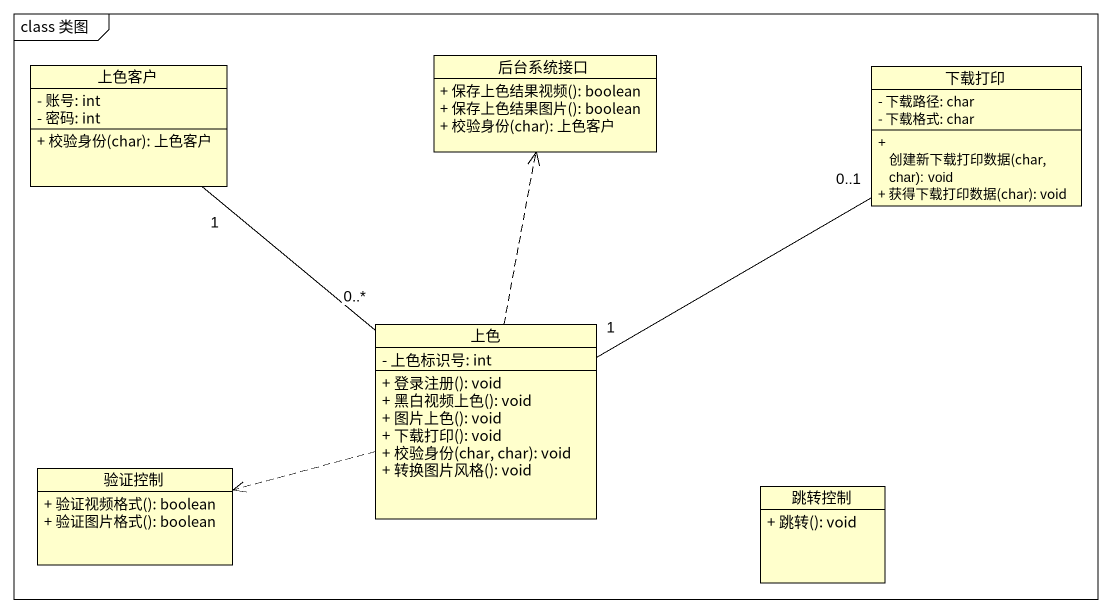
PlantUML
@startuml
mainframe class 类图
hide circle
hide empty members
skinparam classAttributeIconSize 0
class 上色客户 {
  - 账号: int
  - 密码: int
  + 校验身份(char): 上色客户
}
class 后台系统接口 {
  + 保存上色结果视频(): boolean
  + 保存上色结果图片(): boolean
  + 校验身份(char): 上色客户
}
class 下载打印 {
  - 下载路径: char
  - 下载格式: char
  + 创建新下载打印数据(char, char): void
  + 获得下载打印数据(char): void
}
class 上色 {
  - 上色标识号: int
  + 登录注册(): void
  + 黑白视频上色(): void
  + 图片上色(): void
  + 下载打印(): void
  + 校验身份(char, char): void
  + 转换图片风格(): void
}
class 验证控制 {
  + 验证视频格式(): boolean
  + 验证图片格式(): boolean
}
class 跳转控制 {
  + 跳转(): void
}
上色 "0..*" -up- "1" 上色客户
上色 .up.> 后台系统接口
上色 "1" -right- "0..1" 下载打印
上色 .left.> 验证控制
@enduml
